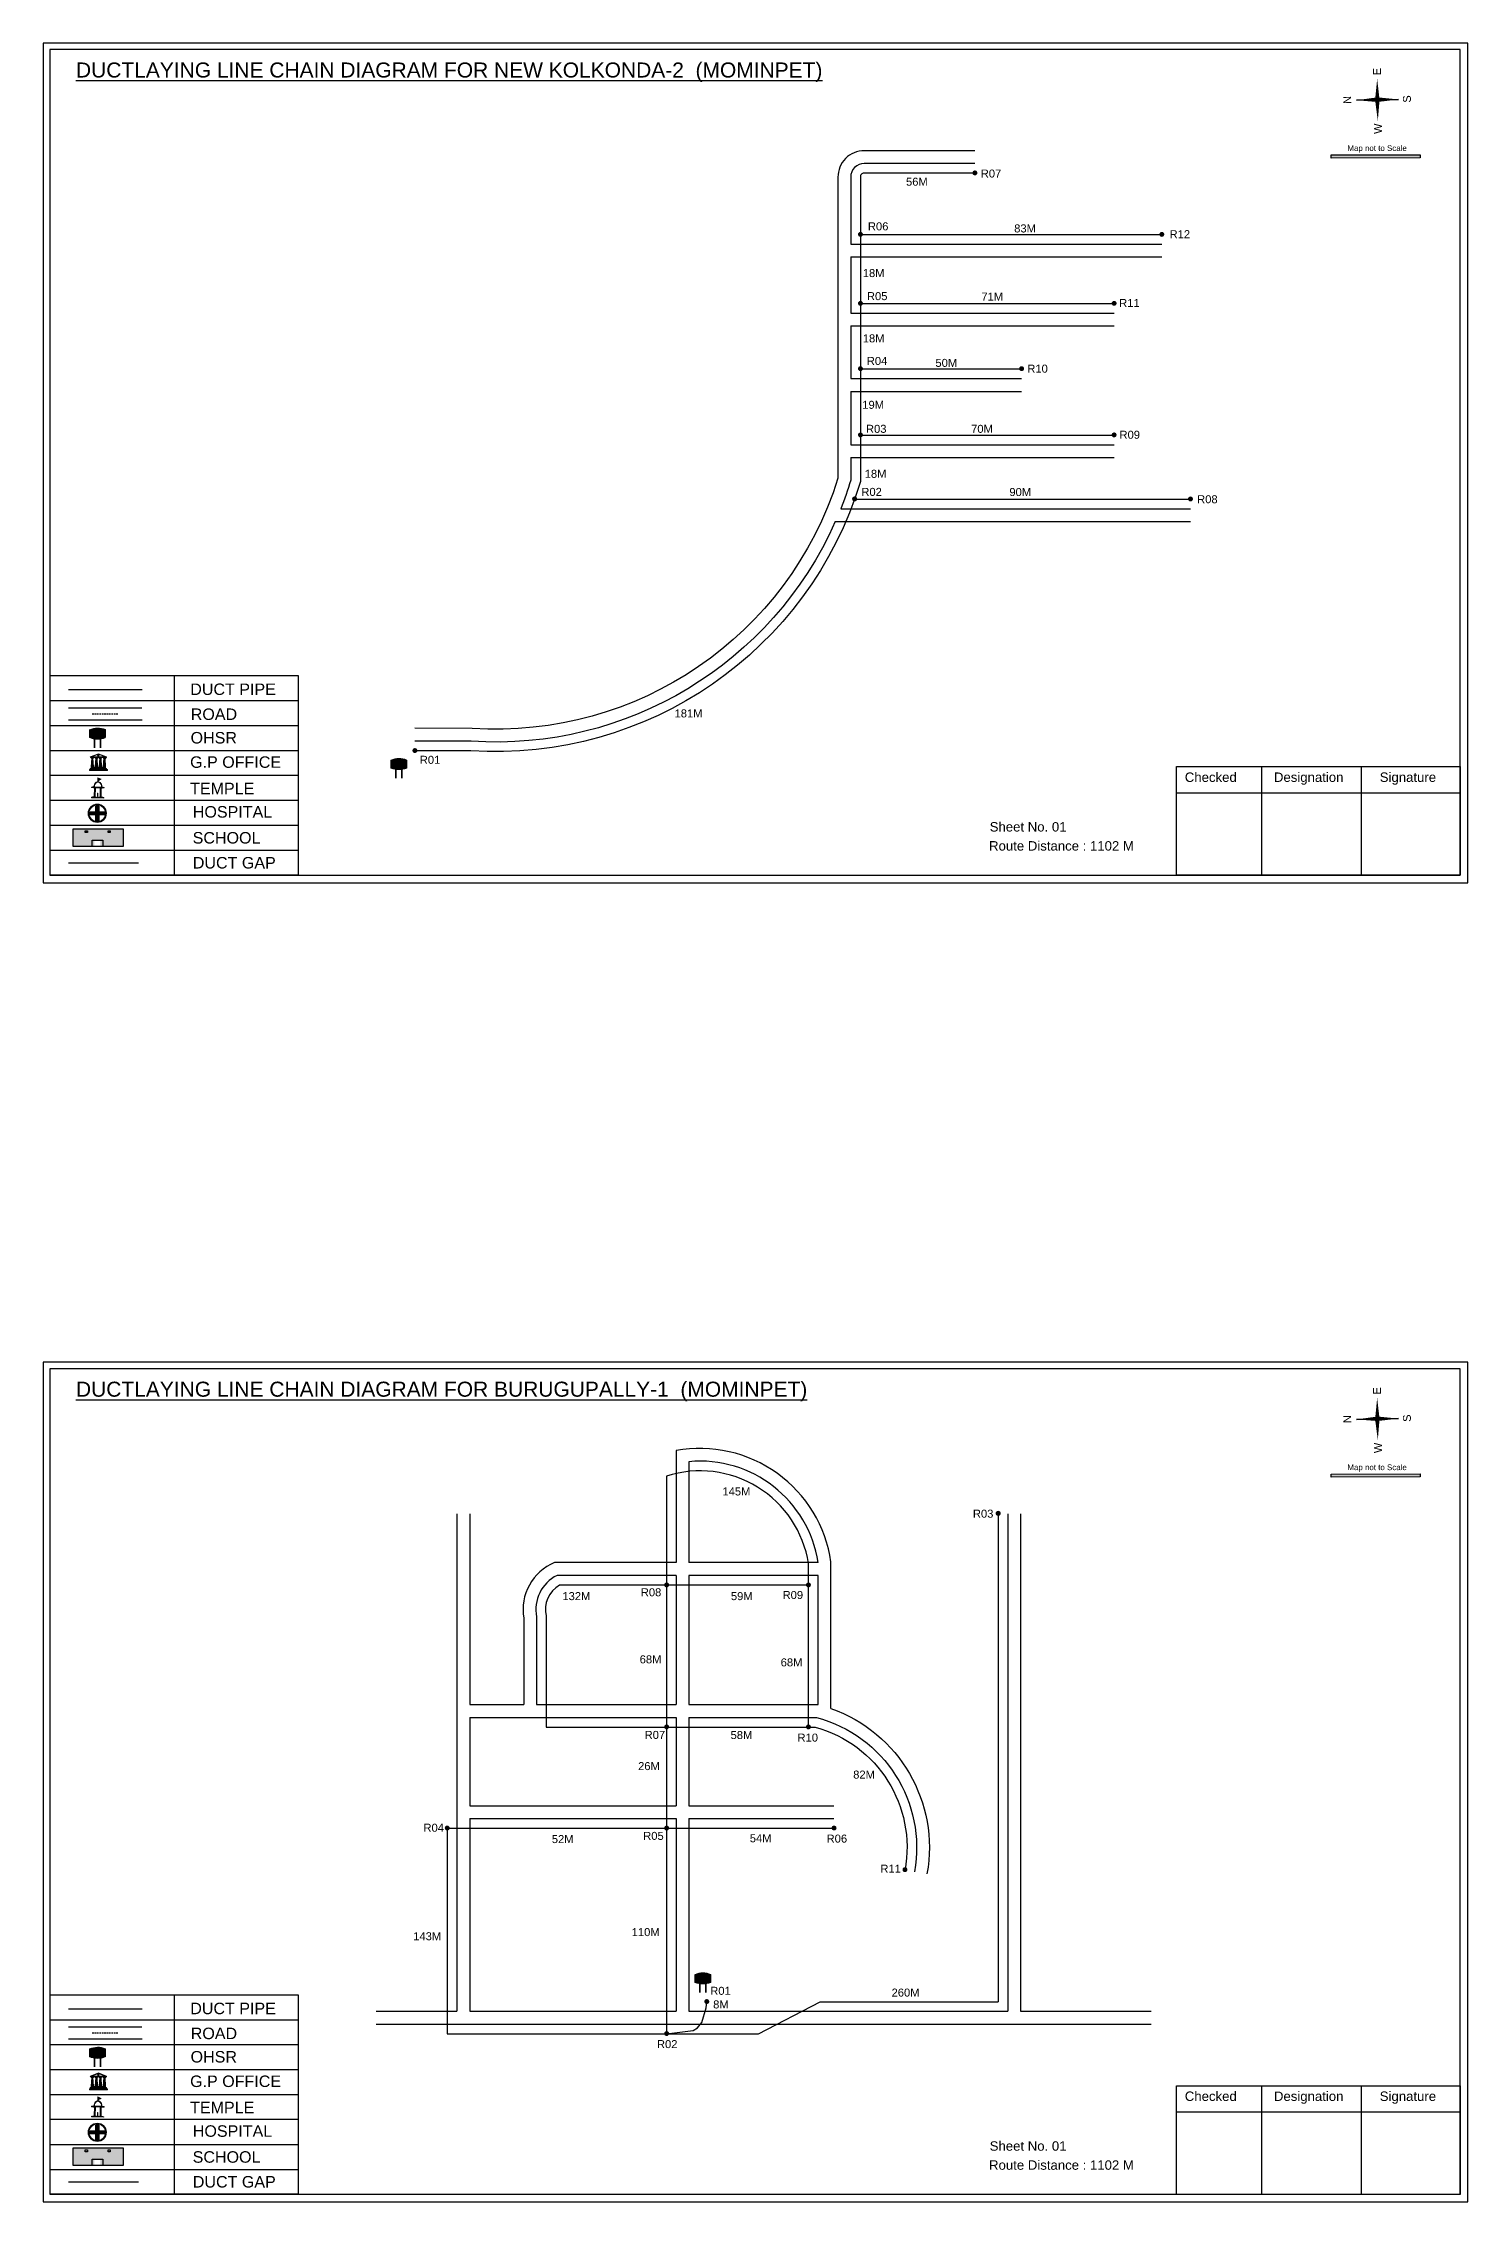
# Model space of a CAD drawing. Header units: inches. Extents: x -512 to 3904, y -21409 to -15407.
# Drawn here: x 2202 to 3092, y -20247 to -18898 of the extents above; entities that cross this region are included whole.
import ezdxf

# ---------------------------------------------------------------- set-up
doc = ezdxf.new("R2010")
doc.units = ezdxf.units.IN
doc.header["$MEASUREMENT"] = 0
doc.linetypes.add('DASHEDX2', pattern=[1.5, 1, -0.5])
for name, color, linetype in [('LANDMARK', 7, 'Continuous'), ('OHT', 7, 'Continuous'), ('pipe', 5, 'Continuous')]:
    doc.layers.add(name, color=color, linetype=linetype)
doc.styles.get("Standard").update_dxf_attribs({"font": 'arial.ttf'})

# ---------------------------------------------------------------- blocks, each defined once
blk = doc.blocks.new('OHT')
at = {"linetype": 'Continuous', "lineweight": 0, "true_color": 0x0ffffc}
blk.add_hatch(color=4, dxfattribs=at).paths.add_polyline_path([(0.01, 1), (0, 1, 0.101323), (-0.4, 0.92), (-0.4, 0.52, 0.194075), (0.4, 0.52), (0.4, 0.92, 0.097877)])
at = {"color": 4, "linetype": 'Continuous', "lineweight": 0, "true_color": 0x0ffffc, "flags": 128}
for points in [[(-0.4, 0.52), (-0.4, 0.92)], [(0.4, 0.52), (0.4, 0.92)]]:
    blk.add_lwpolyline(points, dxfattribs=at)
at = {"color": 4, "linetype": 'Continuous', "lineweight": 0, "true_color": 0x0ffffc, "const_width": 0.075, "flags": 128}
for points in [[(-0.15, 0), (-0.15, 0.48)], [(0.15, 0), (0.15, 0.47)]]:
    blk.add_lwpolyline(points, dxfattribs=at)
at = {"color": 4, "linetype": 'Continuous', "lineweight": 0, "true_color": 0x0ffffc}
for centre, radius, start, end in [((0.01, -0.02), 1.02, 67.3109, 113.4711), ((0, 1.51), 1.07, 247.7682, 291.7007)]:
    blk.add_arc(centre, radius, start, end, dxfattribs=at)
blk = doc.blocks.new('Government_Office')
at = {"linetype": 'Continuous', "lineweight": 0, "true_color": 0xff0000}
for points in [[(-0.5, 0.05), (0.5, 0.05), (0.5, 0), (-0.5, 0)], [(-0.45, 0.08), (-0.45, 0.12), (0.45, 0.12), (0.45, 0.08)], [(-0.4, 0.14), (-0.4, 0.18), (0.4, 0.18), (0.4, 0.14)]]:
    blk.add_hatch(color=1, dxfattribs=at).paths.add_polyline_path(points)
h = blk.add_hatch(color=1, dxfattribs=at)
h.paths.add_polyline_path([(0.44, 0.72), (0.45, 0.75), (0, 0.93), (-0.45, 0.75), (-0.44, 0.72)])
h.paths.add_polyline_path([(0.36, 0.75), (-0.36, 0.75), (0, 0.9)], flags=16)
h.paths.add_polyline_path([(0, 0.78, -1), (0, 0.87, -1)], flags=0)
h = blk.add_hatch(color=1, dxfattribs=at)
edge = h.paths.add_edge_path()
edge.add_line((-0.27, 0.2), (-0.3, 0.68))
edge.add_line((-0.3, 0.68), (-0.29, 0.68))
edge.add_arc((-0.28, 0.69), 0.0176, 225.304, 441.5659)
edge.add_line((-0.28, 0.7), (-0.39, 0.7))
edge.add_arc((-0.39, 0.69), 0.0176, 98.4341, 314.696)
edge.add_line((-0.38, 0.68), (-0.37, 0.68))
edge.add_line((-0.37, 0.68), (-0.4, 0.2))
edge.add_line((-0.4, 0.2), (-0.27, 0.2))
h = blk.add_hatch(color=1, dxfattribs=at)
edge = h.paths.add_edge_path()
edge.add_line((-0.05, 0.2), (-0.07, 0.68))
edge.add_line((-0.07, 0.68), (-0.07, 0.68))
edge.add_arc((-0.05, 0.69), 0.0176, 225.304, 441.5659)
edge.add_line((-0.05, 0.7), (-0.17, 0.7))
edge.add_arc((-0.17, 0.69), 0.0176, 98.4341, 314.696)
edge.add_line((-0.16, 0.68), (-0.15, 0.68))
edge.add_line((-0.15, 0.68), (-0.18, 0.2))
edge.add_line((-0.18, 0.2), (-0.05, 0.2))
h = blk.add_hatch(color=1, dxfattribs=at)
edge = h.paths.add_edge_path()
edge.add_arc((0, 0.83), 0.0467, 90, 270)
edge.add_arc((0, 0.83), 0.0467, 270, 450)
h = blk.add_hatch(color=1, dxfattribs=at)
edge = h.paths.add_edge_path()
edge.add_line((0.18, 0.2), (0.15, 0.68))
edge.add_line((0.15, 0.68), (0.16, 0.68))
edge.add_arc((0.17, 0.69), 0.0176, 225.304, 441.5659)
edge.add_line((0.17, 0.7), (0.05, 0.7))
edge.add_arc((0.05, 0.69), 0.0176, 98.4341, 314.696)
edge.add_line((0.07, 0.68), (0.07, 0.68))
edge.add_line((0.07, 0.68), (0.05, 0.2))
edge.add_line((0.05, 0.2), (0.18, 0.2))
h = blk.add_hatch(color=1, dxfattribs=at)
edge = h.paths.add_edge_path()
edge.add_line((0.4, 0.2), (0.37, 0.68))
edge.add_line((0.37, 0.68), (0.38, 0.68))
edge.add_arc((0.39, 0.69), 0.0176, 225.304, 441.5659)
edge.add_line((0.4, 0.7), (0.28, 0.7))
edge.add_arc((0.28, 0.69), 0.0176, 98.4341, 314.696)
edge.add_line((0.29, 0.68), (0.3, 0.68))
edge.add_line((0.3, 0.68), (0.27, 0.2))
edge.add_line((0.27, 0.2), (0.4, 0.2))
at = {"color": 1, "linetype": 'Continuous', "lineweight": 0, "true_color": 0xff0000, "flags": 128}
for points in [[(-0.5, 0.05), (0.5, 0.05), (0.5, 0), (-0.5, 0)], [(-0.45, 0.75), (-0.44, 0.72), (0.44, 0.72), (0.45, 0.75), (0, 0.93)], [(-0.45, 0.08), (-0.45, 0.12), (0.45, 0.12), (0.45, 0.08)], [(-0.4, 0.14), (-0.4, 0.18), (0.4, 0.18), (0.4, 0.14)], [(-0.36, 0.75), (0.36, 0.75), (0, 0.9)]]:
    blk.add_lwpolyline(points, close=True, dxfattribs=at)
for points in [[(-0.27, 0.2), (-0.3, 0.68), (-0.29, 0.68, 1.379694), (-0.28, 0.7), (-0.39, 0.7, 1.379694), (-0.38, 0.68), (-0.37, 0.68), (-0.4, 0.2)], [(-0.05, 0.2), (-0.07, 0.68), (-0.07, 0.68, 1.379694), (-0.05, 0.7), (-0.17, 0.7, 1.379694), (-0.16, 0.68), (-0.15, 0.68), (-0.18, 0.2)], [(0, 0.87, 1), (0, 0.78, 1)], [(0.18, 0.2), (0.15, 0.68), (0.16, 0.68, 1.379694), (0.17, 0.7), (0.05, 0.7, 1.379694), (0.07, 0.68), (0.07, 0.68), (0.05, 0.2)], [(0.4, 0.2), (0.37, 0.68), (0.38, 0.68, 1.379694), (0.4, 0.7), (0.28, 0.7, 1.379694), (0.29, 0.68), (0.3, 0.68), (0.27, 0.2)]]:
    blk.add_lwpolyline(points, format="xyb", close=True, dxfattribs=at)
blk = doc.blocks.new('Temple')
at = {"linetype": 'Continuous', "lineweight": 0, "true_color": 0xff0000}
h = blk.add_hatch(color=1, dxfattribs=at)
edge = h.paths.add_edge_path()
edge.add_line((0.17, 0.49), (0.22, 0.49))
edge.add_line((0.22, 0.49), (0.22, 0.5))
edge.add_line((0.22, 0.5), (0.31, 0.5))
edge.add_line((0.31, 0.5), (0.31, 0.53))
edge.add_line((0.31, 0.53), (0.26, 0.53))
edge.add_line((0.26, 0.53), (0.26, 0.54))
edge.add_line((0.26, 0.54), (0.2, 0.54))
edge.add_spline(control_points=[(0.2, 0.54), (0.2, 0.59), (0.19, 0.64), (0.14, 0.74), (0.09, 0.79), (0.03, 0.8), (0.02, 0.81), (0.01, 0.81)], knot_values=[4.712389, 4.712389, 4.712389, 4.712389, 5.278166, 5.278166, 6.117402, 6.117402, 6.223801, 6.223801, 6.223801, 6.223801], degree=3, periodic=0)
edge.add_line((0.01, 0.81), (0.01, 0.79))
edge.add_line((0.01, 0.79), (-0.01, 0.79))
edge.add_line((-0.01, 0.79), (-0.01, 0.81))
edge.add_spline(control_points=[(-0.01, 0.81), (-0.05, 0.8), (-0.1, 0.78), (-0.17, 0.7), (-0.2, 0.63), (-0.2, 0.55), (-0.2, 0.55), (-0.2, 0.54)], knot_values=[6.343965, 6.343965, 6.343965, 6.343965, 6.956638, 6.956638, 7.795874, 7.795874, 7.853982, 7.853982, 7.853982, 7.853982], degree=3, periodic=0)
edge.add_line((-0.2, 0.54), (-0.26, 0.54))
edge.add_line((-0.26, 0.54), (-0.26, 0.53))
edge.add_line((-0.26, 0.53), (-0.31, 0.53))
edge.add_line((-0.31, 0.53), (-0.31, 0.5))
edge.add_line((-0.31, 0.5), (-0.22, 0.5))
edge.add_line((-0.22, 0.5), (-0.22, 0.49))
edge.add_line((-0.22, 0.49), (-0.17, 0.49))
edge.add_line((-0.17, 0.49), (-0.17, 0.07))
edge.add_arc((-0.2, 0.07), 0.03, -90, 0, ccw=False)
edge.add_line((-0.2, 0.04), (-0.26, 0.04))
edge.add_line((-0.26, 0.04), (-0.26, 0.03))
edge.add_line((-0.26, 0.03), (-0.31, 0.03))
edge.add_line((-0.31, 0.03), (-0.31, 0))
edge.add_line((-0.31, 0), (0.31, 0))
edge.add_line((0.31, 0), (0.31, 0.03))
edge.add_line((0.31, 0.03), (0.26, 0.03))
edge.add_line((0.26, 0.03), (0.26, 0.04))
edge.add_line((0.26, 0.04), (0.2, 0.04))
edge.add_arc((0.2, 0.07), 0.03, 180, 270, ccw=False)
edge.add_line((0.17, 0.07), (0.17, 0.49))
h.paths.add_polyline_path([(0.12, 0.07, -0.414214), (0.1, 0.04), (0.05, 0.04), (0.05, 0.03), (-0.05, 0.03), (-0.05, 0.04), (-0.1, 0.04, -0.414214), (-0.12, 0.07), (-0.12, 0.5), (0.12, 0.5)], flags=16)
edge = h.paths.add_edge_path(flags=16)
edge.add_ellipse((0, 0.54), major_axis=(0, 0.242), ratio=0.722808, start_angle=270, end_angle=450, ccw=False)
edge.add_line((0.17, 0.54), (-0.17, 0.54))
h.paths.add_polyline_path([(0.01, 0.23), (0.01, 0.07), (-0.01, 0.07), (-0.01, 0.23)], flags=0)
at = {"linetype": 'Continuous', "lineweight": 0, "true_color": 0xe66000}
blk.add_hatch(color=32, dxfattribs=at).paths.add_polyline_path([(-0.01, 1), (0.15, 0.93), (0, 0.85)])
at = {"linetype": 'Continuous', "lineweight": 0, "true_color": 0xff0000}
h = blk.add_hatch(color=1, dxfattribs=at)
edge = h.paths.add_edge_path()
edge.add_line((0.01, 0.86), (0, 0.85))
edge.add_line((0, 0.85), (0, 0.93))
edge.add_line((0, 0.93), (-0.01, 0.93))
edge.add_line((-0.01, 0.93), (-0.01, 0.81))
edge.add_spline(control_points=[(-0.01, 0.81), (0, 0.81), (0, 0.81), (0.01, 0.81)], knot_values=[6.223801, 6.223801, 6.223801, 6.223801, 6.343965, 6.343965, 6.343965, 6.343965], degree=3, periodic=0)
edge.add_line((0.01, 0.81), (0.01, 0.86))
h = blk.add_hatch(color=1, dxfattribs=at)
edge = h.paths.add_edge_path()
edge.add_line((0.01, 0.79), (0.01, 0.81))
edge.add_spline(control_points=[(0.01, 0.81), (0, 0.81), (0, 0.81), (-0.01, 0.81)], knot_values=[6.223801, 6.223801, 6.223801, 6.223801, 6.343965, 6.343965, 6.343965, 6.343965], degree=3, periodic=0)
edge.add_line((-0.01, 0.81), (-0.01, 0.79))
edge.add_line((-0.01, 0.79), (0.01, 0.79))
at = {"color": 1, "linetype": 'Continuous', "lineweight": 0, "true_color": 0xff0000, "flags": 128}
blk.add_lwpolyline([(0.2, 0.54), (0.26, 0.54), (0.26, 0.53), (0.31, 0.53), (0.31, 0.5), (0.22, 0.5), (0.22, 0.49), (0.17, 0.49), (0.17, 0.07, 0.414214), (0.2, 0.04), (0.26, 0.04), (0.26, 0.03), (0.31, 0.03), (0.31, 0), (-0.31, 0), (-0.31, 0.03), (-0.26, 0.03), (-0.26, 0.04), (-0.2, 0.04, 0.414214), (-0.17, 0.07), (-0.17, 0.49), (-0.22, 0.49), (-0.22, 0.5), (-0.31, 0.5), (-0.31, 0.53), (-0.26, 0.53), (-0.26, 0.54), (-0.2, 0.54)], format="xyb", dxfattribs=at)
blk.add_lwpolyline([(-0.17, 0.54), (0.17, 0.54)], dxfattribs=at)
blk.add_lwpolyline([(0.12, 0.5), (0.12, 0.07, -0.414214), (0.1, 0.04), (0.05, 0.04), (0.05, 0.03), (-0.05, 0.03), (-0.05, 0.04), (-0.1, 0.04, -0.414214), (-0.12, 0.07), (-0.12, 0.5)], format="xyb", close=True, dxfattribs=at)
at = {"color": 32, "linetype": 'Continuous', "lineweight": 0, "true_color": 0xe66000, "flags": 128}
blk.add_lwpolyline([(-0.01, 1), (0.15, 0.93), (0, 0.85), (-0.01, 1)], dxfattribs=at)
at = {"color": 1, "linetype": 'Continuous', "lineweight": 0, "true_color": 0xff0000, "flags": 128}
for points in [[(0.01, 0.93), (-0.01, 0.93), (-0.01, 0.79), (0.01, 0.79)], [(0.01, 0.23), (-0.01, 0.23), (-0.01, 0.07), (0.01, 0.07)]]:
    blk.add_lwpolyline(points, close=True, dxfattribs=at)
at = {"color": 1, "linetype": 'Continuous', "lineweight": 0, "true_color": 0xff0000}
blk.add_ellipse((0, 0.54), major_axis=(0, 0.242), ratio=0.722808, start_param=4.712389, end_param=7.853982, dxfattribs=at)
blk.add_open_spline([(0.2, 0.54), (0.2, 0.59), (0.19, 0.64), (0.14, 0.74), (0.09, 0.79), (-0.02, 0.82), (-0.08, 0.79), (-0.17, 0.7), (-0.2, 0.63), (-0.2, 0.55), (-0.2, 0.55), (-0.2, 0.54)], degree=3, knots=[4.712389, 4.712389, 4.712389, 4.712389, 5.278166, 5.278166, 6.117402, 6.117402, 6.956638, 6.956638, 7.795874, 7.795874, 7.853982, 7.853982, 7.853982, 7.853982], dxfattribs=at)
blk = doc.blocks.new('*U136')
at = {"color": 0, "linetype": 'DASHEDX2', "transparency": 16777216}
blk.add_line((-8.2, 0), (8, 0), dxfattribs=at)
blk = doc.blocks.new('Hospital')
at = {"linetype": 'Continuous', "lineweight": 0, "true_color": 0x000000}
h = blk.add_hatch(color=18, dxfattribs=at)
h.paths.add_polyline_path([(-0.5, 0, 1), (0.5, 0, 1)])
h.paths.add_polyline_path([(0.45, 0, -1), (-0.45, 0, -1)], flags=16)
at = {"linetype": 'Continuous', "true_color": 0xff0000}
blk.add_hatch(color=1, dxfattribs=at).paths.add_polyline_path([(-0.39, 0.08), (-0.08, 0.08), (-0.08, 0.39), (0.08, 0.39), (0.08, 0.08), (0.39, 0.08), (0.39, -0.08), (0.08, -0.08), (0.08, -0.39), (-0.08, -0.39), (-0.08, -0.08), (-0.39, -0.08)])
at = {"color": 1, "linetype": 'Continuous', "true_color": 0xff0000, "flags": 128}
blk.add_lwpolyline([(-0.39, 0.08), (-0.08, 0.08), (-0.08, 0.39), (0.08, 0.39), (0.08, 0.08), (0.39, 0.08), (0.39, -0.08), (0.08, -0.08), (0.08, -0.39), (-0.08, -0.39), (-0.08, -0.08), (-0.39, -0.08)], close=True, dxfattribs=at)
at = {"color": 18, "linetype": 'Continuous', "lineweight": 0, "true_color": 0x000000}
for radius in [0.5, 0.446]:
    blk.add_circle((0, 0), radius, dxfattribs=at)
blk = doc.blocks.new('*U138')
at = {"color": 0, "linetype": 'DASHEDX2', "transparency": 16777216}
blk.add_line((-8.2, 0), (8, 0), dxfattribs=at)

msp = doc.modelspace()

# ---------------------------------------------------------------- hatches: boundary and pattern name
at = {"true_color": 0x0093dd}
h = msp.add_hatch(color=142, dxfattribs=at)
h.dxf.hatch_style = 1
h.paths.add_polyline_path([(3006.8, -18968), (3006.8, -18969.9), (3062.3, -18969.8), (3062.3, -18967.9)])
at = {"ltscale": 0.5}
h = msp.add_hatch(color=5, dxfattribs=at)
h.dxf.hatch_style = 1
h.paths.add_polyline_path([(2785.7, -18979.2, 1), (2782.6, -18979.2, 1)])
h = msp.add_hatch(color=5, dxfattribs=at)
h.dxf.hatch_style = 1
h.paths.add_polyline_path([(2714.2, -19017.6, 1), (2711.1, -19017.6, 1)])
h = msp.add_hatch(color=5, dxfattribs=at)
h.dxf.hatch_style = 1
h.paths.add_polyline_path([(2902.5, -19017.6, 1), (2899.4, -19017.6, 1)])
h = msp.add_hatch(color=5, dxfattribs=at)
h.dxf.hatch_style = 1
h.paths.add_polyline_path([(2714.2, -19060.7, 1), (2711.1, -19060.7, 1)])
h = msp.add_hatch(color=5, dxfattribs=at)
h.dxf.hatch_style = 1
h.paths.add_polyline_path([(2872.7, -19060.7, 1), (2869.6, -19060.7, 1)])
h = msp.add_hatch(color=5, dxfattribs=at)
h.dxf.hatch_style = 1
h.paths.add_polyline_path([(2714.2, -19101.5, 1), (2711.1, -19101.5, 1)])
h = msp.add_hatch(color=5, dxfattribs=at)
h.dxf.hatch_style = 1
h.paths.add_polyline_path([(2814.9, -19101.5, 1), (2811.8, -19101.5, 1)])
h = msp.add_hatch(color=5, dxfattribs=at)
h.dxf.hatch_style = 1
h.paths.add_polyline_path([(2714.2, -19142.9, 1), (2711.1, -19142.9, 1)])
h = msp.add_hatch(color=5, dxfattribs=at)
h.dxf.hatch_style = 1
h.paths.add_polyline_path([(2872.7, -19142.9, 1), (2869.6, -19142.9, 1)])
h = msp.add_hatch(color=5, dxfattribs=at)
h.dxf.hatch_style = 1
h.paths.add_polyline_path([(2710.6, -19182.9, 1), (2707.4, -19182.9, 1)])
h = msp.add_hatch(color=5, dxfattribs=at)
h.dxf.hatch_style = 1
h.paths.add_polyline_path([(2920.4, -19182.9, 1), (2917.3, -19182.9, 1)])
h = msp.add_hatch(color=5, dxfattribs=at)
h.dxf.hatch_style = 1
h.paths.add_polyline_path([(2435.8, -19340.1, 1), (2432.7, -19340.1, 1)])
at = {"true_color": 0xc8c92d}
h = msp.add_hatch(color=52, dxfattribs=at)
h.dxf.hatch_style = 1
h.paths.add_polyline_path([(2227, -19389), (2220.8, -19389), (2220.8, -19400.1), (2227, -19400.1)])
h.paths.add_polyline_path([(2251.8, -19389), (2245.6, -19389), (2245.6, -19400.1), (2251.8, -19400.1)])
at = {"true_color": 0x293189}
h = msp.add_hatch(color=177, dxfattribs=at)
h.dxf.hatch_style = 1
h.paths.add_polyline_path([(2245.6, -19389), (2227, -19389), (2227, -19400.1), (2234, -19400.1), (2234, -19396.4), (2237.8, -19396.4), (2237.8, -19400.1), (2245.6, -19400.1)])
h.paths.add_polyline_path([(2229.6, -19391.4), (2228.3, -19391.4), (2228.3, -19390.2), (2229.6, -19390.2)], flags=16)
h.paths.add_polyline_path([(2242.5, -19391.4), (2242.5, -19390.2), (2243.9, -19390.2), (2243.9, -19391.4)], flags=16)
at = {"true_color": 0x0093dd}
h = msp.add_hatch(color=142, dxfattribs=at)
h.dxf.hatch_style = 1
h.paths.add_polyline_path([(3006.8, -19792.2), (3006.8, -19794.1), (3062.3, -19793.9), (3062.3, -19792.1)])
at = {"ltscale": 0.5}
h = msp.add_hatch(color=5, dxfattribs=at)
h.dxf.hatch_style = 1
h.paths.add_polyline_path([(2800.3, -19816.7, 1), (2797.1, -19816.7, 1)])
h = msp.add_hatch(color=5, dxfattribs=at)
h.dxf.hatch_style = 1
h.paths.add_polyline_path([(2593.1, -19861.4, 1), (2590, -19861.4, 1)])
h = msp.add_hatch(color=5, dxfattribs=at)
h.dxf.hatch_style = 1
h.paths.add_polyline_path([(2681.7, -19861.4, 1), (2678.6, -19861.4, 1)])
h = msp.add_hatch(color=5, dxfattribs=at)
h.dxf.hatch_style = 1
h.paths.add_polyline_path([(2593.1, -19950.1, 1), (2590, -19950.1, 1)])
h = msp.add_hatch(color=5, dxfattribs=at)
h.dxf.hatch_style = 1
h.paths.add_polyline_path([(2681.7, -19950.1, 1), (2678.6, -19950.1, 1)])
h = msp.add_hatch(color=5, dxfattribs=at)
h.dxf.hatch_style = 1
h.paths.add_polyline_path([(2456, -20013.3, 1), (2452.9, -20013.3, 1)])
h = msp.add_hatch(color=5, dxfattribs=at)
h.dxf.hatch_style = 1
h.paths.add_polyline_path([(2593.1, -20013.3, 1), (2590, -20013.3, 1)])
h = msp.add_hatch(color=5, dxfattribs=at)
h.dxf.hatch_style = 1
h.paths.add_polyline_path([(2697.7, -20013.3, 1), (2694.6, -20013.3, 1)])
h = msp.add_hatch(color=5, dxfattribs=at)
h.dxf.hatch_style = 1
h.paths.add_polyline_path([(2742, -20039.3, 1), (2738.9, -20039.3, 1)])
h = msp.add_hatch(color=5, dxfattribs=at)
h.dxf.hatch_style = 1
h.paths.add_polyline_path([(2618.2, -20121.7, 1), (2615.1, -20121.7, 1)])
h = msp.add_hatch(color=5, dxfattribs=at)
h.dxf.hatch_style = 1
h.paths.add_polyline_path([(2593.1, -20141.7, 1), (2590, -20141.7, 1)])
at = {"true_color": 0xc8c92d}
h = msp.add_hatch(color=52, dxfattribs=at)
h.dxf.hatch_style = 1
h.paths.add_polyline_path([(2227, -20213.1), (2220.8, -20213.1), (2220.8, -20224.2), (2227, -20224.2)])
h.paths.add_polyline_path([(2251.8, -20213.1), (2245.6, -20213.1), (2245.6, -20224.2), (2251.8, -20224.2)])
at = {"true_color": 0x293189}
h = msp.add_hatch(color=177, dxfattribs=at)
h.dxf.hatch_style = 1
h.paths.add_polyline_path([(2245.6, -20213.1), (2227, -20213.1), (2227, -20224.2), (2234, -20224.2), (2234, -20220.6), (2237.8, -20220.6), (2237.8, -20224.2), (2245.6, -20224.2)])
h.paths.add_polyline_path([(2229.6, -20215.6), (2228.2, -20215.6), (2228.2, -20214.4), (2229.6, -20214.4)], flags=16)
h.paths.add_polyline_path([(2242.5, -20215.6), (2242.5, -20214.4), (2243.9, -20214.4), (2243.9, -20215.6)], flags=16)

# ---------------------------------------------------------------- linework, layer by layer
for p, q in [((3048.8, -18933.3), (3022.5, -18933.8)), ((3022.5, -18933.8), (3048.8, -18933.3)), ((3048.8, -18933.3), (3022.5, -18933.8)), ((3035.7, -18933.6), (3048.8, -18933.3)), ((2206.1, -19293.5), (2206.1, -19416.7)), ((2283.9, -19293.5), (2283.9, -19418)), ((2361.6, -19309.1), (2206.1, -19309.1)), ((2361.6, -19324.6), (2206.1, -19324.6)), ((2217.8, -19313.4), (2263.7, -19313.4)), ((2217.8, -19320.9), (2263.9, -19320.9)), ((2361.6, -19340.2), (2206.1, -19340.2)), ((2361.6, -19355.7), (2206.1, -19355.7)), ((2361.6, -19371.3), (2206.1, -19371.3)), ((2206.1, -19386.8), (2361.6, -19386.8)), ((2206.1, -19402.4), (2361.6, -19402.4)), ((2206.1, -19416.7), (2206.1, -19418)), ((2206.1, -19417), (2206.1, -19417.9)), ((2361.6, -19418), (2206.1, -19418)), ((3048.8, -19757.5), (3022.5, -19758)), ((3022.5, -19758), (3048.8, -19757.5)), ((3048.8, -19757.5), (3022.5, -19758)), ((3035.7, -19757.7), (3048.8, -19757.5)), ((2206.1, -20117.7), (2206.1, -20240.9)), ((2283.9, -20117.7), (2283.9, -20242.1)), ((2361.6, -20133.3), (2206.1, -20133.3)), ((2361.6, -20148.8), (2206.1, -20148.8)), ((2217.8, -20137.6), (2263.6, -20137.6)), ((2217.8, -20145.1), (2263.9, -20145.1)), ((2361.6, -20164.4), (2206.1, -20164.4)), ((2361.6, -20179.9), (2206.1, -20179.9)), ((2361.6, -20195.5), (2206.1, -20195.5)), ((2206.1, -20211), (2361.6, -20211)), ((2206.1, -20226.6), (2361.6, -20226.6)), ((2206.1, -20240.9), (2206.1, -20242.1)), ((2206.1, -20241.2), (2206.1, -20242.1)), ((2361.6, -20242.1), (2206.1, -20242.1))]:
    msp.add_line(p, q)
at = {"color": 1}
for p, q in [((3022.5, -18933.8), (3035.7, -18933.6)), ((3022.5, -19758), (3035.7, -19757.7))]:
    msp.add_line(p, q, dxfattribs=at)
at = {"color": 242, "true_color": 0xcd2027}
for p, q in [((2963.2, -19350.1), (2963.2, -19418)), ((3025.4, -19350.1), (3025.4, -19418)), ((2910.2, -19366.6), (3087.4, -19366.6)), ((2963.2, -20174.3), (2963.2, -20242.2)), ((3025.4, -20174.3), (3025.4, -20242.2)), ((2910.2, -20190.7), (3087.4, -20190.7))]:
    msp.add_line(p, q, dxfattribs=at)
for points in [[(2202, -18898.2), (2202, -19422.7), (3092.1, -19422.7), (3092.1, -18898.2)], [(2206.1, -18902.2), (2206.1, -19417.9), (3087.4, -19417.9), (3087.4, -18902.2)], [(2251.9, -19389), (2251.9, -19400.1), (2220.8, -19400.1), (2220.8, -19389)], [(2229.6, -19390.2), (2229.6, -19391.4), (2228.3, -19391.4), (2228.3, -19390.2)], [(2242.5, -19391.4), (2242.5, -19390.2), (2243.9, -19390.2), (2243.9, -19391.4)], [(2202, -19722.3), (2202, -20246.8), (3092.1, -20246.8), (3092.1, -19722.3)], [(2206.1, -19726.4), (2206.1, -20242.1), (3087.4, -20242.1), (3087.4, -19726.4)], [(2251.9, -20213.1), (2251.9, -20224.2), (2220.8, -20224.2), (2220.8, -20213.1)], [(2229.6, -20214.4), (2229.6, -20215.6), (2228.2, -20215.6), (2228.2, -20214.4)], [(2242.5, -20215.6), (2242.5, -20214.4), (2243.9, -20214.4), (2243.9, -20215.6)]]:
    msp.add_lwpolyline(points, close=True)
for points in [[(2784.2, -18965.4), (2715.1, -18965.4, 0.425319), (2698.6, -18981.9), (2698.6, -18987.1), (2698.6, -19170, -0.346149), (2470.1, -19326.3, -0.346149)], [(2784.2, -18973.4), (2715, -18973.4, 0.429861), (2706.6, -18981.8), (2706.6, -18987.1), (2706.6, -19023.7)], [(2706.6, -19157), (2706.6, -19171.2, -0.020418), (2700.3, -19189.1)], [(2696.9, -19197.1, -0.314601), (2469.5, -19334.3)], [(2694.2, -19938.6), (2694.2, -19847, 0.425307), (2597.5, -19777.5, 0.425307)], [(2686.2, -19847.5, 0.397164), (2605.5, -19784.4)], [(2597.5, -19847.5), (2521.5, -19847.5, 0.353574), (2502.3, -19882.2), (2502.3, -19936.2)], [(2597.5, -19855.5), (2523.1, -19855.5, 0.343981), (2510.3, -19881.4), (2510.3, -19936.2)], [(2605.5, -19944.2), (2685.1, -19944.2, -0.391305), (2746.4, -20040.6)], [(2694.2, -19938.6, -0.368652), (2754.2, -20042)]]:
    msp.add_lwpolyline(points, format="xyb")
at = {"color": 142, "true_color": 0x0093dd}
for points in [[(3062.3, -18969.8), (3006.8, -18969.9), (3006.8, -18968), (3062.3, -18967.9), (3062.3, -18969.8)], [(3062.3, -19793.9), (3006.8, -19794.1), (3006.8, -19792.2), (3062.3, -19792.1), (3062.3, -19793.9)]]:
    msp.add_lwpolyline(points, dxfattribs=at)
for points in [[(2706.6, -19023.7), (2900.9, -19023.7)], [(2706.6, -19031.7), (2900.9, -19031.7)], [(2706.6, -19031.7), (2706.6, -19066.8)], [(2706.6, -19066.8), (2871.2, -19066.8)], [(2706.6, -19074.8), (2871.2, -19074.8)], [(2706.6, -19074.8), (2706.6, -19107.7)], [(2706.6, -19107.7), (2813.3, -19107.7)], [(2706.6, -19115.7), (2813.3, -19115.7)], [(2706.6, -19115.7), (2706.6, -19149)], [(2706.6, -19149), (2871.2, -19149)], [(2706.6, -19157), (2871.2, -19157)], [(2700.3, -19189.1), (2918.9, -19189.1)], [(2696.9, -19197.1), (2918.9, -19197.1)], [(2361.6, -19418), (2361.6, -19293.5), (2206.1, -19293.5)], [(2470.1, -19326.3), (2434.3, -19326.2)], [(2469.5, -19334.3), (2434.3, -19334.2)], [(2232.6, -19400.1), (2232.6, -19396), (2239.2, -19396), (2239.2, -19400.1)], [(2597.5, -19777.5), (2597.5, -19847.5)], [(2605.5, -19784.4), (2605.5, -19847.5)], [(2460.5, -19816.9), (2460.5, -20127.8)], [(2468.5, -19816.9), (2468.5, -19936.2)], [(2804.7, -19816.9), (2804.7, -20127.8)], [(2812.7, -19816.9), (2812.7, -20127.8)], [(2686.2, -19847.5), (2605.5, -19847.5)], [(2597.5, -19855.5), (2597.5, -19936.2)], [(2686.2, -19855.5), (2605.5, -19855.5)], [(2605.5, -19855.5), (2605.5, -19936.2)], [(2686.2, -19936.2), (2686.2, -19855.5)], [(2468.5, -19936.2), (2502.3, -19936.2)], [(2468.5, -19944.2), (2597.5, -19944.2)], [(2468.5, -19944.2), (2468.5, -19999.4)], [(2510.3, -19936.2), (2597.5, -19936.2)], [(2597.5, -19944.2), (2597.5, -19999.4)], [(2605.5, -19936.2), (2686.2, -19936.2)], [(2605.5, -19944.2), (2605.5, -19999.4)], [(2468.5, -19999.4), (2597.5, -19999.4)], [(2605.5, -19999.4), (2696.1, -19999.4)], [(2468.5, -20007.4), (2597.5, -20007.4)], [(2468.5, -20007.4), (2468.5, -20127.8)], [(2597.5, -20007.4), (2597.5, -20127.8)], [(2605.5, -20007.4), (2605.5, -20127.8)], [(2605.5, -20007.4), (2696.1, -20007.4)], [(2361.6, -20242.1), (2361.6, -20117.7), (2206.1, -20117.7)], [(2410.1, -20127.8), (2460.5, -20127.8)], [(2468.5, -20127.8), (2597.5, -20127.8)], [(2605.5, -20127.8), (2804.7, -20127.8)], [(2812.7, -20127.8), (2894.2, -20127.8)], [(2410.1, -20135.8), (2894.2, -20135.8)], [(2232.6, -20224.2), (2232.6, -20220.1), (2239.2, -20220.1), (2239.2, -20224.2)]]:
    msp.add_lwpolyline(points)
at = {"color": 242, "true_color": 0xcd2027}
for points in [[(3087.4, -19418), (2910.2, -19418), (2910.2, -19350.1), (3087.4, -19350.1)], [(3087.4, -20242.2), (2910.2, -20242.2), (2910.2, -20174.3), (3087.4, -20174.3)]]:
    msp.add_lwpolyline(points, close=True, dxfattribs=at)
for points in [[(3037, -18933.5), (3034.2, -18933.6), (3035.5, -18920.4)], [(3037, -18933.5), (3034.2, -18933.6), (3035.5, -18920.4)], [(3037, -18933.5), (3034.2, -18933.6), (3035.9, -18946.7)], [(3037, -18933.5), (3034.2, -18933.6), (3035.9, -18946.7)], [(3035.7, -18934.9), (3035.7, -18932), (3048.8, -18933.3)], [(3035.7, -18934.9), (3035.7, -18932), (3048.8, -18933.3)], [(3037, -19757.7), (3034.2, -19757.8), (3035.5, -19744.6)], [(3037, -19757.7), (3034.2, -19757.8), (3035.5, -19744.6)], [(3037, -19757.7), (3034.2, -19757.8), (3035.9, -19770.9)], [(3037, -19757.7), (3034.2, -19757.8), (3035.9, -19770.9)], [(3035.7, -19759), (3035.7, -19756.2), (3048.8, -19757.5)], [(3035.7, -19759), (3035.7, -19756.2), (3048.8, -19757.5)]]:
    msp.add_solid(points)
at = {"color": 1}
for points in [[(3035.7, -18934.9), (3035.7, -18932), (3022.5, -18933.8)], [(3035.7, -18934.9), (3035.7, -18932), (3022.5, -18933.8)], [(3035.7, -19759), (3035.7, -19756.2), (3022.5, -19758)], [(3035.7, -19759), (3035.7, -19756.2), (3022.5, -19758)]]:
    msp.add_solid(points, dxfattribs=at)
at = {"layer": 'OHT', "color": 5}
for p, q in [((2217.9, -19302), (2263.8, -19302)), ((2217.9, -20126.2), (2263.8, -20126.2))]:
    msp.add_line(p, q, dxfattribs=at)
at = {"layer": 'OHT', "color": 1}
for p, q in [((2217.9, -19410.2), (2261.5, -19410.2)), ((2217.9, -20234.4), (2261.5, -20234.4))]:
    msp.add_line(p, q, dxfattribs=at)
at = {"layer": 'pipe'}
for points in [[(2784.2, -18979.4), (2714.9, -18979.4, 0.444719), (2712.6, -18981.7), (2712.6, -18987.1), (2712.6, -19172.1, -0.348717), (2469.1, -19340.2)], [(2680.2, -19950.2), (2680.2, -19848, 0.459409), (2591.5, -19793.4, 0.397629)], [(2680.2, -19861.5), (2597.5, -19861.5), (2524.6, -19861.5, 0.332734), (2516.3, -19880.8), (2516.3, -19950.2)], [(2516.3, -19950.2), (2684.3, -19950.2, -0.38848), (2740.5, -20039.5)]]:
    msp.add_lwpolyline(points, format="xyb", dxfattribs=at)
for points in [[(2712.6, -19017.7), (2900.9, -19017.7)], [(2712.6, -19060.8), (2871.2, -19060.8)], [(2712.6, -19101.7), (2813.3, -19101.7)], [(2712.6, -19143), (2871.2, -19143)], [(2709, -19183.1), (2918.9, -19183.1)], [(2469.1, -19340.2), (2434.3, -19340.2)], [(2591.5, -19793.4), (2591.5, -20141.8)], [(2798.7, -19816.9), (2798.7, -20121.8)], [(2454.5, -20013.4), (2454.5, -20141.8)], [(2454.5, -20013.4), (2696.1, -20013.4)], [(2454.5, -20141.8), (2649, -20141.8), (2687.4, -20121.8)], [(2591.5, -20141.8), (2608.1, -20139.8), (2610.9, -20138.1), (2613.5, -20134.7), (2616.2, -20125.7), (2616.6, -20121.9)], [(2687.4, -20121.8), (2798.7, -20121.8)]]:
    msp.add_lwpolyline(points, dxfattribs=at)

# ---------------------------------------------------------------- block references
at = {"linetype": 'DASHEDX2'}
for name, p in [('*U136', (2240.8, -19317.1)), ('*U138', (2240.8, -20141.3))]:
    msp.add_blockref(name, p, dxfattribs=at)
at = {"layer": 'LANDMARK'}
for name, p, xscale, yscale, zscale in [('Government_Office', (2236.5, -19352.6), 11.32114773247135, 11.32114773247135, 11.32114773247135), ('Hospital', (2235.8, -19379.3), 11.41772014427468, 11.41772014427468, 11.41772014427468), ('Government_Office', (2236.5, -20176.8), 11.32114773247135, 11.32114773247135, 11.32114773247135), ('Hospital', (2235.8, -20203.4), 11.41772014427468, 11.41772014427468, 11.41772014427468)]:
    msp.add_blockref(name, p, dxfattribs=dict(at, xscale=xscale, yscale=yscale, zscale=zscale))
at = {"layer": 'LANDMARK', "xscale": 12.62452535729322, "yscale": 12.62452535729322, "zscale": 12.62452535729322, "rotation": 358.3713438591284}
for p in [(2236, -19369.7), (2236, -20193.9)]:
    msp.add_blockref('Temple', p, dxfattribs=at)
at = {"layer": 'OHT', "xscale": 12.45189723782068, "yscale": 12.45189723782068, "zscale": 12.45189723782068}
for p in [(2235.9, -19338.5), (2424.2, -19357.5), (2614.2, -20116.2), (2235.9, -20162.7)]:
    msp.add_blockref('OHT', p, dxfattribs=at)

# ---------------------------------------------------------------- texts
at = {"color": 242, "true_color": 0xcd2027}
for s, p in [('%%UDUCTLAYING LINE CHAIN DIAGRAM FOR NEW KOLKONDA-2  (MOMINPET)', (2222.5, -18919.6)), ('%%UDUCTLAYING LINE CHAIN DIAGRAM FOR BURUGUPALLY-1  (MOMINPET)', (2222.5, -19743.8))]:
    msp.add_text(s, height=9.375, dxfattribs=at).set_placement(p)
for s, p in [('E', (3037.9, -18918.2)), ('N', (3019.3, -18936.1)), ('S', (3056.6, -18935.3)), ('W', (3038.5, -18954.8)), ('E', (3037.9, -19742.4)), ('N', (3019.3, -19760.3)), ('S', (3056.6, -19759.5)), ('W', (3038.5, -19779))]:
    msp.add_text(s, height=4.95, rotation=91.0063).set_placement(p)
for s, height, p in [('Map not to Scale', 3.542, (3016.9, -18965.5)), ('56M', 5, (2741.1, -18987.2)), ('R07', 5, (2787.8, -18982.1)), ('R06', 5, (2717.3, -19015.1)), ('83M', 5, (2808.7, -19016.4)), ('R12', 5, (2905.8, -19020)), ('18M', 5, (2714.1, -19044.3)), ('R05', 5, (2716.7, -19058.7)), ('71M', 5, (2788.2, -19059)), ('R11', 5, (2874.3, -19063)), ('18M', 5, (2714.1, -19085.1)), ('R04', 5, (2716.6, -19099.2)), ('50M', 5, (2759.5, -19100.4)), ('R10', 5, (2816.9, -19104)), ('19M', 5, (2713.8, -19126.6)), ('R03', 5, (2716.1, -19141.6)), ('70M', 5, (2781.8, -19141.6)), ('R09', 5, (2874.5, -19145.3)), ('18M', 5, (2715.3, -19169.7)), ('R02', 5, (2713.2, -19181)), ('90M', 5, (2805.7, -19181.1)), ('R08', 5, (2923, -19185.6)), ('DUCT PIPE', 7.18, (2293.9, -19305.4)), ('ROAD ', 7.18, (2294.2, -19321)), ('181M', 5, (2596.5, -19319.4)), ('OHSR', 7.18, (2294.1, -19335.7)), ('G.P OFFICE', 7.18, (2293.8, -19350.9)), ('R01', 5, (2437.3, -19348.4)), ('Checked', 5.89, (2915.3, -19359.7)), ('Designation', 5.886, (2971, -19359.7)), ('Signature', 5.89, (3037.1, -19359.7)), ('TEMPLE', 7.18, (2293.8, -19367.4)), ('HOSPITAL', 7.18, (2295.5, -19382)), ('SCHOOL', 7.18, (2295.4, -19398.2)), ('Sheet No. 01', 5.886, (2793.4, -19390.7)), ('DUCT GAP', 7.18, (2295.5, -19413.8)), ('Route Distance : 1102 M', 5.886, (2793, -19402.6)), ('Map not to Scale', 3.542, (3016.9, -19789.7)), ('145M', 5, (2626.4, -19805.5)), ('R03', 5, (2782.9, -19819.4)), ('132M', 5, (2526.4, -19870.9)), ('R08', 5, (2575.4, -19868.5)), ('59M', 5, (2631.7, -19870.9)), ('R09', 5, (2664, -19870.2)), ('68M', 5, (2574.7, -19910.4)), ('68M', 5, (2662.8, -19912.3)), ('R07', 5, (2577.8, -19957.6)), ('58M', 5, (2631.5, -19957.7)), ('R10', 5, (2673.3, -19959.3)), ('26M', 5, (2573.7, -19977.1)), ('82M', 5, (2708.1, -19982.4)), ('R04', 5, (2439.6, -20015.6)), ('52M', 5, (2519.8, -20022.7)), ('R05', 5, (2576.9, -20020.7)), ('54M', 5, (2643.5, -20022.2)), ('R06', 5, (2691.5, -20022.4)), ('R11', 5, (2725.1, -20041.2)), ('143M', 5, (2433.2, -20083.4)), ('110M', 5, (2569.7, -20080.8)), ('DUCT PIPE', 7.18, (2293.9, -20129.6)), ('R01', 5, (2618.8, -20117.5)), ('8M', 5, (2620.6, -20126)), ('260M', 5, (2732.1, -20118.6)), ('ROAD ', 7.18, (2294.2, -20145.2)), ('R02', 5, (2585.5, -20150.8)), ('OHSR', 7.18, (2294.1, -20159.8)), ('G.P OFFICE', 7.18, (2293.8, -20175.1)), ('TEMPLE', 7.18, (2293.8, -20191.5)), ('Checked', 5.89, (2915.3, -20183.8)), ('Designation', 5.886, (2971, -20183.8)), ('Signature', 5.89, (3037.1, -20183.8)), ('HOSPITAL', 7.18, (2295.5, -20206.2)), ('SCHOOL', 7.18, (2295.4, -20222.4)), ('Sheet No. 01', 5.886, (2793.4, -20214.9)), ('Route Distance : 1102 M', 5.886, (2793, -20226.8)), ('DUCT GAP', 7.18, (2295.5, -20237.9))]:
    msp.add_text(s, height=height).set_placement(p)

doc.saveas('drawing.dxf')
